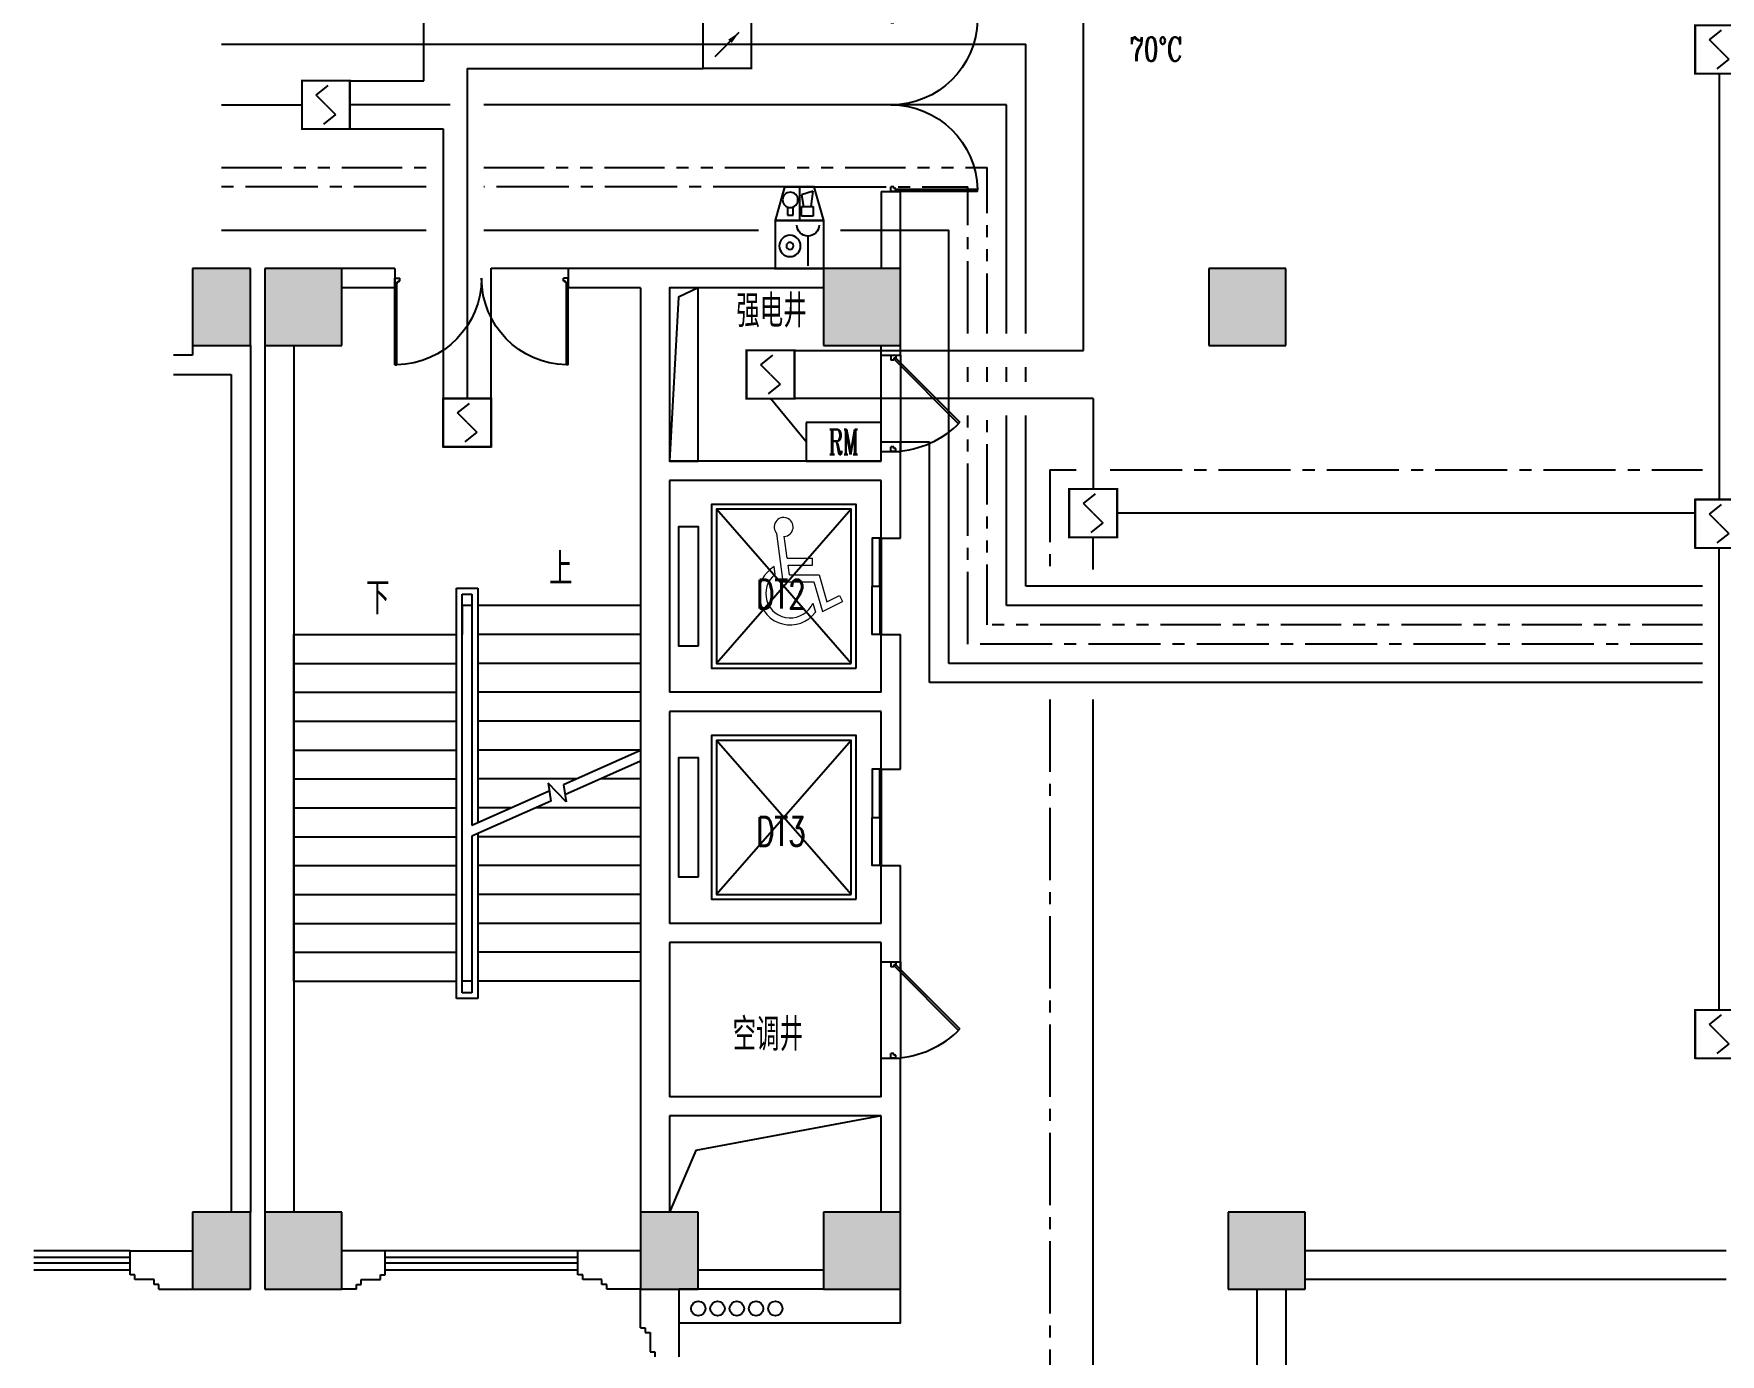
# Model space of a CAD drawing. Extents: x 190999 to 918899, y -200814 to 215286.
# Drawn here: x 686949 to 704460, y -2571 to 11142 of the extents above; entities that cross this region are included whole.
import ezdxf
from ezdxf.enums import TextEntityAlignment as Align

# ---------------------------------------------------------------- set-up
doc = ezdxf.new("R2010")
doc.units = 0
doc.header["$LTSCALE"] = 1000
doc.header["$MEASUREMENT"] = 0
for name, pattern in [('CENTER2', [1.125, 0.75, -0.125, 0.125, -0.125]), ('CONTINOUS', [0]), ('PHANTOM2', [1.25, 0.625, -0.125, 0.125, -0.125, 0.125, -0.125])]:
    doc.linetypes.add(name, pattern=pattern)
for name, color, linetype in [('00-EQUIP', 3, 'Continuous'), ('00-WIRE-4', 6, 'Continuous'), ('A-墙线', 2, 'Continuous'), ('A-外窗', 145, 'Continuous'), ('A-门', 167, 'Continuous'), ('COLUMN', 2, 'Continuous'), ('DIM_SYMB', 3, 'Continuous'), ('PUB_HATCH', 250, 'Continuous'), ('PUB_TEXT', 7, 'Continuous'), ('STAIR', 5, 'Continuous'), ('房间名称', 7, 'Continuous'), ('暖通-风-说明', 3, 'Continuous'), ('洞口线', 165, 'Continuous'), ('电井开洞', 97, 'Continuous'), ('雨水管', 151, 'Continuous')]:
    doc.layers.add(name, color=color, linetype=linetype)
doc.layers.add('1-3残疾人坐席', color=10, linetype='Continuous', lineweight=9)
doc.styles.add('_COMPLEX', font='COMPLEX.shx', dxfattribs={"width": 0.5})
doc.styles.add('_TCH_DIM', font='SIMPLEX', dxfattribs={"bigfont": 'GBCBIG'})
doc.styles.add('HZ-ZGBZ', font='romanc.shx', dxfattribs={"width": 0.65})
doc.styles.get("Standard").update_dxf_attribs({"font": 'simhei.ttf'})
doc.styles.add('XXK', font='romans.shx', dxfattribs={"width": 0.75, "bigfont": 'hzf.shx'})
doc.linetypes.add('4INE', pattern='A,1,-0.15,["4",XXK,S=0.3,R=0,X=-0.1,Y=-0.1],-0.25', length=1.4)
doc.linetypes.add('BIG-DLINE', pattern='A,1,-0.15,["D",XXK,S=0.2,R=0,X=-0.1,Y=-0.09],-0.2', length=1.35)

# ---------------------------------------------------------------- blocks, each defined once
blk = doc.blocks.new('m1800')
at = {"layer": 'A-墙线'}
for p, q in [((-900, -100), (-900, 100)), ((900, -100), (900, 100))]:
    blk.add_line(p, q, dxfattribs=at)
at = {"layer": 'A-门'}
for p, q in [((-900, 900), (-900, 0)), ((-900, 900), (-880, 900)), ((-880, 900), (-880, 50)), ((880, 900), (880, 50)), ((900, 900), (880, 900)), ((900, 900), (900, 0)), ((-900, 50), (-870, 50)), ((-900, 0), (-850, 0)), ((-870, 50), (-870, 30)), ((-870, 30), (-850, 30)), ((-850, 30), (-850, 0)), ((850, 30), (850, 0)), ((870, 30), (850, 30)), ((900, 0), (850, 0)), ((870, 50), (870, 30)), ((900, 50), (870, 50))]:
    blk.add_line(p, q, dxfattribs=at)
for centre, start, end in [((-900, 0), 0, 88.7267), ((900, 0), 91.2733, 180)]:
    blk.add_arc(centre, 900, start, end, dxfattribs=at)
blk = doc.blocks.new('wza')
at = {"layer": '1-3残疾人坐席', "linetype": 'CONTINOUS'}
for p, q in [((0, 0), (-66, 501)), ((40, 245), (10, 473)), ((40, 245), (302, 245)), ((302, 173), (302, 245)), ((-83, 80), (-94, 160)), ((0, 0), (318, 0)), ((63, 72), (50, 173)), ((50, 173), (302, 173)), ((63, 72), (372, 72)), ((372, 72), (452, -206)), ((318, 0), (407, -309)), ((452, -206), (583, -140)), ((583, -140), (615, -205)), ((307, -220), (334, -315)), ((407, -309), (615, -205))]:
    blk.add_line(p, q, dxfattribs=at)
for centre, radius, start, end in [((4, 570), 98.4, 273.7427, 224.6237), ((72, -121), 326, 120.5826, 323.3889), ((72, -121), 254, 127.7051, 337.0637)]:
    blk.add_arc(centre, radius, start, end, dxfattribs=at)
blk = doc.blocks.new('bfm01')
at = {"layer": 'A-墙线'}
for p, q in [((-200, 0), (0, 0)), ((-200, -1000), (0, -1000))]:
    blk.add_line(p, q, dxfattribs=at)
at = {"layer": 'A-门'}
for p, q in [((-200, -1000), (-200, 0)), ((-100, 0), (-100, -50)), ((-70, -50), (-100, -50)), ((-50, -30), (-70, -30)), ((-70, -30), (-70, -50)), ((-64, -44), (-50, -30)), ((-64, -44), (603, -711)), ((-50, 0), (-50, -30)), ((-50, -30), (617, -697)), ((0, 0), (0, -1000)), ((-70, -950), (-100, -950)), ((-100, -1000), (-100, -950)), ((-50, -1000), (-100, -1000)), ((-70, -970), (-70, -950)), ((-50, -970), (-70, -970)), ((-50, -1000), (-50, -970))]:
    blk.add_line(p, q, dxfattribs=at)
blk.add_arc((-100, 0), 1000, 272.866, 315.8103, dxfattribs=at)
blk = doc.blocks.new('_LINKPT1')
at = {"color": 0}
blk.add_line((0, 0), (0, 0), dxfattribs=at)
blk = doc.blocks.new('3S1KCGW2')
for p, q in [((0.5, 0.5), (-0.5, 0.5)), ((-0.5, 0.5), (-0.5, -0.5)), ((-0.2, 0.2), (0.05, 0.4)), ((0.5, -0.5), (0.5, 0.5)), ((0, 0), (-0.2, 0.2)), ((0, 0), (0.2, -0.2)), ((0.2, -0.2), (-0.05, -0.4)), ((-0.5, -0.5), (0.5, -0.5))]:
    blk.add_line(p, q)
at = {"const_width": 0.04, "flags": 128}
blk.add_lwpolyline([(-0.5, -0.5), (-0.5, 0.5), (0.5, 0.5), (0.5, -0.5)], close=True, dxfattribs=at)
at = {"xscale": 0.002, "yscale": 0.002, "zscale": 0.002}
for p in [(0, 0.5), (-0.5, 0), (0.5, 0), (0, -0.5)]:
    blk.add_blockref('_LINKPT1', p, dxfattribs=at)
at = {"flags": 9}
blk.add_attdef('A', (0, 0), '', height=0.00002, dxfattribs=at)
blk = doc.blocks.new('3T1W6ZCM')
for p, q in [((0.5, 0.5), (-0.5, 0.5)), ((-0.5, 0.5), (-0.5, -0.5)), ((0.5, -0.5), (0.5, 0.5)), ((-0.178, 0.172), (-0.178, -0.443)), ((-0.5, -0.5), (0.5, -0.5))]:
    blk.add_line(p, q)
at = {"const_width": 0.04}
blk.add_lwpolyline([(-0.5, 0.5), (-0.5, -0.5), (0.5, -0.5), (0.5, 0.5)], close=True, dxfattribs=at)
for radius in [0.222, 0.074]:
    blk.add_circle((0.197, -0.03), radius)
blk.add_arc((-0.178, 0.403), 0.231, 180, 0)
at = {"xscale": 0.002, "yscale": 0.002, "zscale": 0.002}
for p in [(0, 0.5), (-0.5, 0), (0.5, 0), (0, -0.5)]:
    blk.add_blockref('_LINKPT1', p, dxfattribs=at)
at = {"flags": 9}
blk.add_attdef('A', (0, 0), '', height=0.00002, dxfattribs=at)
blk = doc.blocks.new('6A2OE7N0')
for p, q in [((-0.3, 0.35), (-0.5, -0.35)), ((0.3, 0.35), (-0.3, 0.35)), ((-0.246, -0.061), (-0.286, 0.259)), ((-0.286, 0.259), (-0.046, 0.179)), ((-0.046, 0.179), (-0.086, -0.061)), ((0, 0.35), (0, -0.35)), ((0.5, -0.35), (0.3, 0.35)), ((-0.5, -0.35), (0.5, -0.35)), ((-0.286, -0.061), (-0.286, -0.261)), ((-0.046, -0.061), (-0.286, -0.061)), ((-0.286, -0.261), (-0.046, -0.261)), ((-0.046, -0.261), (-0.046, -0.061)), ((0.13, -0.244), (0.13, -0.072)), ((0.25, -0.244), (0.13, -0.244)), ((0.25, -0.072), (0.25, -0.244))]:
    blk.add_line(p, q)
at = {"const_width": 0.04, "flags": 128}
blk.add_lwpolyline([(-0.5, -0.35), (-0.3, 0.35), (0.3, 0.35), (0.5, -0.35)], close=True, dxfattribs=at)
blk.add_circle((0.19, 0.076), 0.16)
at = {"xscale": 0.002, "yscale": 0.002, "zscale": 0.002}
for p in [(-0.4, 0), (0, 0.35), (0.4, 0), (0, -0.35)]:
    blk.add_blockref('_LINKPT1', p, dxfattribs=at)
at = {"flags": 9}
blk.add_attdef('A', (0, 0), '', height=0.00002, dxfattribs=at)
blk = doc.blocks.new('3S2OQ2I8')
for p, q in [((-0.5, 0.5), (0.5, 0.5)), ((-0.5, -0.5), (-0.5, 0.5)), ((0.5, 0.5), (0.5, -0.5)), ((-0.25, -0.25), (0.25, 0.25)), ((0.5, -0.5), (-0.5, -0.5))]:
    blk.add_line(p, q)
at = {"const_width": 0.04, "flags": 128}
blk.add_lwpolyline([(-0.5, -0.5), (-0.5, 0.5), (0.5, 0.5), (0.5, -0.5)], close=True, dxfattribs=at)
blk.add_solid([(0.25, 0.25), (0.021, 0.097), (0.097, 0.029)])
at = {"xscale": 0.002, "yscale": 0.002, "zscale": 0.002}
for p in [(0, 0.5), (-0.5, 0), (0.5, 0), (0, -0.5)]:
    blk.add_blockref('_LINKPT1', p, dxfattribs=at)
at = {"flags": 9}
blk.add_attdef('A', (0, 0), '', height=0.00002, dxfattribs=at)
blk = doc.blocks.new('6A2DRK5Q')
for p, q in [((0.78, 0.4), (-0.78, 0.4)), ((-0.78, 0.4), (-0.78, -0.4)), ((0.78, -0.4), (0.78, 0.4)), ((-0.78, -0.4), (0.78, -0.4))]:
    blk.add_line(p, q)
at = {"xscale": 0.002, "yscale": 0.002, "zscale": 0.002}
for p in [(0, 0.4), (-0.78, 0), (0.78, 0), (0, -0.4)]:
    blk.add_blockref('_LINKPT1', p, dxfattribs=at)
at = {"style": '_COMPLEX', "width": 0.6, "flags": 8}
blk.add_attdef('$TEXT$', text='', height=0.52, dxfattribs=at).set_placement((0, 0), align=Align.MIDDLE_CENTER)
at = {"flags": 9}
blk.add_attdef('A', (0, 0), '', height=0.00002, dxfattribs=at)

msp = doc.modelspace()

# ---------------------------------------------------------------- hatches: boundary and pattern name
at = {"layer": 'PUB_HATCH'}
for points in [[(689198.5, 7903.7), (689198.5, 8703.7), (688598.5, 8703.7), (688598.5, 7903.7)], [(690148.5, 7903.7), (690148.5, 8703.7), (689348.5, 8703.7), (689348.5, 7903.7)], [(695948.5, 7903.7), (695948.5, 8703.7), (695148.5, 8703.7), (695148.5, 7903.7)], [(699948.5, 8703.7), (699148.5, 8703.7), (699148.5, 7903.7), (699948.5, 7903.7)], [(689198.5, -1896.3), (689198.5, -1096.3), (688598.5, -1096.3), (688598.5, -1896.3)], [(690148.5, -1896.3), (690148.5, -1096.3), (689348.5, -1096.3), (689348.5, -1896.3)], [(693848.5, -1896.3), (693848.5, -1096.3), (693248.5, -1096.3), (693248.5, -1896.3)], [(695948.5, -1896.3), (695948.5, -1096.3), (695148.5, -1096.3), (695148.5, -1896.3)], [(700148.5, -1896.3), (700148.5, -1096.3), (699348.5, -1096.3), (699348.5, -1896.3)]]:
    msp.add_hatch(color=256, dxfattribs=at).paths.add_polyline_path(points)

# ---------------------------------------------------------------- linework, layer by layer
at = {"layer": '00-WIRE-4'}
for p, q in [((697848.5, 7853.7), (697848.5, 16380)), ((690998.5, 10653.7), (690998.5, 12944)), ((691448.5, 10782.3), (691448.5, 7353.7)), ((691448.5, 10782.3), (693898.2, 10782.3)), ((704448.5, 10728.7), (704448.5, 6303.7)), ((690231.9, 10653.7), (690998.5, 10653.7)), ((688898.5, 10403.7), (689731.9, 10403.7)), ((691273.5, 10403.7), (690231.9, 10403.7)), ((697048.5, 10403.7), (691623.5, 10403.7)), ((697048.5, 8028.7), (697048.5, 10403.7)), ((690231.9, 10153.7), (691198.5, 10153.7)), ((691198.5, 10153.7), (691198.5, 7353.7)), ((691698.5, 8706.7), (694648.5, 8706.7)), ((691698.5, 7353.7), (691698.5, 8706.7)), ((694848.5, 7853.7), (697848.5, 7853.7)), ((697048.5, 7528.7), (697048.5, 7678.7)), ((697248.5, 7528.7), (697248.5, 7678.7)), ((694968.5, 6903.7), (694598.5, 7353.7)), ((697948.5, 7353.7), (694848.5, 7353.7)), ((697948.5, 7353.7), (697948.5, 6413.7)), ((697048.5, 5203.7), (697048.5, 7178.7)), ((704198.5, 6163.7), (698198.5, 6163.7)), ((697948.5, 5578.7), (697948.5, 5913.7)), ((704448.5, 1003.7), (704448.5, 5803.7)), ((704273.5, 5203.7), (697048.5, 5203.7)), ((697948.5, -5466.3), (697948.5, 4228.7))]:
    msp.add_line(p, q, dxfattribs=at)
at = {"layer": '00-WIRE-4', "linetype": 'BIG-DLINE'}
for p, q in [((688898.5, 11032.3), (697248.5, 11032.3)), ((697248.5, 8028.7), (697248.5, 11032.3)), ((697248.5, 5403.7), (697248.5, 7178.7)), ((704273.5, 5403.7), (697248.5, 5403.7))]:
    msp.add_line(p, q, dxfattribs=at)
at = {"layer": '00-WIRE-4', "linetype": 'PHANTOM2'}
for p, q in [((688898.5, 9753.7), (691023.5, 9753.7)), ((691623.5, 9753.7), (696848.5, 9753.7)), ((696848.5, 8028.7), (696848.5, 9753.7)), ((696848.5, 5003.7), (696848.5, 7178.7)), ((704273.5, 5003.7), (696848.5, 5003.7))]:
    msp.add_line(p, q, dxfattribs=at)
at = {"layer": '00-WIRE-4', "linetype": 'CENTER2'}
for p, q in [((691023.5, 9553.7), (688898.5, 9553.7)), ((694753.9, 9553.7), (691623.5, 9553.7)), ((695048.5, 9553.7), (696648.5, 9553.7)), ((696648.5, 8028.7), (696648.5, 9553.7)), ((696848.5, 7528.7), (696848.5, 7678.7)), ((696648.5, 4803.7), (696648.5, 7178.7)), ((697498.5, 6613.7), (697498.5, 5578.7)), ((697498.5, 6613.7), (697773.5, 6613.7)), ((698123.5, 6613.7), (704273.5, 6613.7)), ((704273.5, 4803.7), (696648.5, 4803.7)), ((697498.5, 4228.7), (697498.5, -3421.3))]:
    msp.add_line(p, q, dxfattribs=at)
at = {"layer": '00-WIRE-4', "linetype": '4INE'}
for p, q in [((688898.5, 9103.7), (691023.5, 9103.7)), ((691623.5, 9103.7), (694473.5, 9103.7)), ((695323.5, 9103.7), (696448.5, 9103.7)), ((696448.5, 4603.7), (696448.5, 9103.7)), ((696648.5, 7528.7), (696648.5, 7678.7)), ((695748.5, 6903.7), (696248.5, 6903.7)), ((696248.5, 4403.7), (696248.5, 6903.7)), ((704273.5, 4603.7), (696448.5, 4603.7)), ((704273.5, 4403.7), (696248.5, 4403.7))]:
    msp.add_line(p, q, dxfattribs=at)
at = {"layer": 'A-墙线'}
for p, q in [((695748.5, 9503.7), (695748.5, 8703.7)), ((695948.5, 8703.7), (695948.5, 9503.7)), ((690698.5, 8703.7), (690148.5, 8703.7)), ((695148.5, 8703.7), (692498.5, 8703.7)), ((690698.5, 8503.7), (690148.5, 8503.7)), ((693248.5, 8503.7), (692498.5, 8503.7)), ((693248.5, 8503.7), (693248.5, -1296.3)), ((695148.5, 8503.7), (693548.5, 8503.7)), ((693548.5, 8503.7), (693548.5, 6703.7)), ((688598.5, 7903.7), (688598.5, 7803.7)), ((689198.5, 7903.7), (689198.5, -1096.3)), ((689348.5, 7903.7), (689348.5, -1196.3)), ((689648.5, 7903.7), (689648.5, -1096.3)), ((695748.5, 7803.7), (695748.5, 7903.7)), ((695948.5, 7803.7), (695948.5, 7903.7)), ((688598.5, 7803.7), (688398.5, 7803.7)), ((688398.5, 7603.7), (688998.5, 7603.7)), ((688998.5, 7603.7), (688998.5, -1096.3)), ((695948.5, 5903.7), (695948.5, 6903.7)), ((695748.5, 6703.7), (693548.5, 6703.7)), ((695748.5, 6703.7), (695748.5, 6803.7)), ((693548.5, 6503.7), (693548.5, 4303.7)), ((695748.5, 6503.7), (693548.5, 6503.7)), ((695748.5, 5903.7), (695748.5, 6503.7)), ((695748.5, 5903.7), (695948.5, 5903.7)), ((695748.5, 4303.7), (695748.5, 4903.7)), ((695748.5, 4903.7), (695948.5, 4903.7)), ((695948.5, 3503.7), (695948.5, 4903.7)), ((695748.5, 4303.7), (693548.5, 4303.7)), ((693548.5, 4103.7), (693548.5, 1903.7)), ((695748.5, 4103.7), (693548.5, 4103.7)), ((695748.5, 3503.7), (695748.5, 4103.7)), ((695748.5, 3503.7), (695948.5, 3503.7)), ((695748.5, 1903.7), (695748.5, 2503.7)), ((695748.5, 2503.7), (695948.5, 2503.7)), ((695948.5, 1403.7), (695948.5, 2503.7)), ((695748.5, 1903.7), (693548.5, 1903.7)), ((693548.5, 1703.7), (693548.5, 103.7)), ((695748.5, 1703.7), (693548.5, 1703.7)), ((695748.5, 1503.7), (695748.5, 1703.7)), ((695748.5, 103.7), (695748.5, 503.7)), ((695948.5, -1096.3), (695948.5, 508.7)), ((695748.5, 103.7), (693548.5, 103.7)), ((693548.5, -96.3), (693548.5, -1096.3)), ((695748.5, -96.3), (693548.5, -96.3)), ((695748.5, -1096.3), (695748.5, -96.3)), ((687948.5, -1496.3), (688598.5, -1496.3)), ((687948.5, -1746.3), (687948.5, -1496.3)), ((690598.5, -1496.3), (690148.5, -1496.3)), ((690598.5, -1746.3), (690598.5, -1496.3)), ((693248.5, -1496.3), (692598.5, -1496.3)), ((692598.5, -1746.3), (692598.5, -1496.3)), ((687998.5, -1746.3), (687948.5, -1746.3)), ((687998.5, -1796.3), (687998.5, -1746.3)), ((690548.5, -1746.3), (690598.5, -1746.3)), ((690548.5, -1796.3), (690548.5, -1746.3)), ((692648.5, -1746.3), (692598.5, -1746.3)), ((692648.5, -1796.3), (692648.5, -1746.3)), ((695148.5, -1696.3), (693848.5, -1696.3)), ((688198.5, -1796.3), (687998.5, -1796.3)), ((688198.5, -1846.3), (688198.5, -1796.3)), ((688248.5, -1846.3), (688198.5, -1846.3)), ((688248.5, -1896.3), (688248.5, -1846.3)), ((688248.5, -1896.3), (688598.5, -1896.3)), ((690298.5, -1896.3), (690148.5, -1896.3)), ((690298.5, -1896.3), (690298.5, -1846.3)), ((690298.5, -1846.3), (690348.5, -1846.3)), ((690348.5, -1846.3), (690348.5, -1796.3)), ((690348.5, -1796.3), (690548.5, -1796.3)), ((692848.5, -1796.3), (692648.5, -1796.3)), ((692848.5, -1846.3), (692848.5, -1796.3)), ((692898.5, -1846.3), (692848.5, -1846.3)), ((692898.5, -1896.3), (692898.5, -1846.3)), ((693248.5, -1896.3), (692898.5, -1896.3)), ((693248.5, -2296.3), (693248.5, -1896.3)), ((695148.5, -1896.3), (693648.5, -1896.3)), ((693648.5, -2596.3), (693648.5, -1896.3)), ((693248.5, -2296.3), (693298.5, -2296.3)), ((693298.5, -2296.3), (693298.5, -2346.3)), ((693298.5, -2346.3), (693348.5, -2346.3)), ((693348.5, -2346.3), (693348.5, -2546.3)), ((693348.5, -2546.3), (693398.5, -2546.3)), ((693398.5, -2546.3), (693398.5, -2596.3))]:
    msp.add_line(p, q, dxfattribs=at)
at = {"layer": 'A-外窗'}
for p, q in [((687948.5, -1496.3), (686948.5, -1496.3)), ((687948.5, -1566.3), (686948.5, -1566.3)), ((692598.5, -1496.3), (690598.5, -1496.3)), ((692598.5, -1566.3), (690598.5, -1566.3)), ((687948.5, -1626.3), (686948.5, -1626.3)), ((687948.5, -1696.3), (686948.5, -1696.3)), ((692598.5, -1626.3), (690598.5, -1626.3)), ((692598.5, -1696.3), (690598.5, -1696.3))]:
    msp.add_line(p, q, dxfattribs=at)
at = {"layer": 'A-门'}
for p, q in [((695748.5, 5903.7), (695748.5, 4903.7)), ((695748.5, 3503.7), (695748.5, 2503.7))]:
    msp.add_line(p, q, dxfattribs=at)
for points in [[(695733.6, 5903.7), (695653.7, 5903.7), (695653.7, 5403.7), (695733.6, 5403.7)], [(695733.6, 4903.7), (695653.7, 4903.7), (695653.7, 5403.7), (695733.6, 5403.7)], [(695733.6, 3503.7), (695653.7, 3503.7), (695653.7, 3003.7), (695733.6, 3003.7)], [(695733.6, 2503.7), (695653.7, 2503.7), (695653.7, 3003.7), (695733.6, 3003.7)]]:
    msp.add_lwpolyline(points, close=True, dxfattribs=at)
at = {"layer": 'COLUMN'}
for p, q in [((689198.5, 8703.7), (688598.5, 8703.7)), ((688598.5, 8703.7), (688598.5, 7903.7)), ((689198.5, 7903.7), (689198.5, 8703.7)), ((690148.5, 8703.7), (689348.5, 8703.7)), ((689348.5, 8703.7), (689348.5, 7903.7)), ((690148.5, 7903.7), (690148.5, 8703.7)), ((695948.5, 8703.7), (695148.5, 8703.7)), ((695148.5, 8703.7), (695148.5, 7903.7)), ((695948.5, 7903.7), (695948.5, 8703.7)), ((699948.5, 8703.7), (699148.5, 8703.7)), ((699148.5, 8703.7), (699148.5, 7903.7)), ((699948.5, 7903.7), (699948.5, 8703.7)), ((688598.5, 7903.7), (689198.5, 7903.7)), ((689348.5, 7903.7), (690148.5, 7903.7)), ((695148.5, 7903.7), (695948.5, 7903.7)), ((699148.5, 7903.7), (699948.5, 7903.7)), ((689198.5, -1096.3), (688598.5, -1096.3)), ((688598.5, -1096.3), (688598.5, -1896.3)), ((689198.5, -1896.3), (689198.5, -1096.3)), ((690148.5, -1096.3), (689348.5, -1096.3)), ((689348.5, -1096.3), (689348.5, -1896.3)), ((690148.5, -1896.3), (690148.5, -1096.3)), ((693848.5, -1096.3), (693248.5, -1096.3)), ((693248.5, -1096.3), (693248.5, -1896.3)), ((693848.5, -1896.3), (693848.5, -1096.3)), ((695948.5, -1096.3), (695148.5, -1096.3)), ((695148.5, -1096.3), (695148.5, -1896.3)), ((695948.5, -1896.3), (695948.5, -1096.3)), ((700148.5, -1096.3), (699348.5, -1096.3)), ((699348.5, -1096.3), (699348.5, -1896.3)), ((700148.5, -1896.3), (700148.5, -1096.3)), ((688598.5, -1896.3), (689198.5, -1896.3)), ((689348.5, -1896.3), (690148.5, -1896.3)), ((693248.5, -1896.3), (693848.5, -1896.3)), ((695148.5, -1896.3), (695948.5, -1896.3)), ((699348.5, -1896.3), (700148.5, -1896.3))]:
    msp.add_line(p, q, dxfattribs=at)
at = {"layer": 'DIM_SYMB'}
for points in [[(692403.5, 5203.7, 0, 0, 0), (692403.5, 3703.7, 80, 0, 0), (692403.5, 3403.7, 0, 0, 0)], [(690493.9, 4903.7, 0, 0, 0), (690493.2, -46.7, 0, 0, 0), (692403.5, -46.7, 0, 0, 0), (692403.5, 2878.9, 80, 0, 0), (692403.5, 3178.9, 0, 0, 0)]]:
    msp.add_lwpolyline(points, format="xyseb", dxfattribs=at)
at = {"layer": 'STAIR'}
for p, q in [((695437, 6203.7), (694037, 4603.7)), ((695437, 4603.7), (694037, 6203.7)), ((691338.5, 1123.7), (691338.5, 5383.7)), ((691338.5, 5383.7), (691558.5, 5383.7)), ((691398.5, 1183.7), (691398.5, 5323.7)), ((691398.5, 5323.7), (691498.5, 5323.7)), ((691498.5, 5323.7), (691498.5, 2918.4)), ((691558.5, 5383.7), (691558.5, 2945.2)), ((691498.5, 5203.7), (691398.5, 5203.7)), ((691398.5, 5203.7), (691398.5, 4903.7)), ((691498.5, 5203.7), (691498.5, 2918.4)), ((693248.5, 5203.7), (691558.5, 5203.7)), ((693248.5, 5203.7), (693248.5, 3698.4)), ((689648.5, 1303.7), (689648.5, 4903.7)), ((689648.5, 4903.7), (691338.5, 4903.7)), ((691398.5, 1303.7), (691398.5, 4903.7)), ((693248.5, 4903.7), (691558.5, 4903.7)), ((689648.5, 4603.7), (691338.5, 4603.7)), ((693248.5, 4603.7), (691558.5, 4603.7)), ((689648.5, 4303.7), (691338.5, 4303.7)), ((693248.5, 4303.7), (691558.5, 4303.7)), ((689648.5, 4003.7), (691338.5, 4003.7)), ((693248.5, 4003.7), (691558.5, 4003.7)), ((689648.5, 3703.7), (691338.5, 3703.7)), ((693248.5, 3703.7), (691558.5, 3703.7)), ((693248.5, 3698.4), (692447.5, 3341.4)), ((695437, 3803.7), (694037, 2203.7)), ((695437, 2203.7), (694037, 3803.7)), ((693248.5, 3588.9), (692463.7, 3239.1)), ((693248.5, 3588.9), (693248.5, 1303.7)), ((689648.5, 3403.7), (691338.5, 3403.7)), ((692587.3, 3403.7), (691558.5, 3403.7)), ((692475.5, 3165.2), (692288.5, 3358.6)), ((692288.5, 3358.6), (692317.8, 3174.1)), ((692447.5, 3341.4), (692475.5, 3165.2)), ((693248.5, 3403.7), (692832.9, 3403.7)), ((692301.6, 3276.4), (691498.5, 2918.4)), ((692317.8, 3174.1), (691498.5, 2808.9)), ((689648.5, 3103.7), (691338.5, 3103.7)), ((691914.2, 3103.7), (691558.5, 3103.7)), ((693248.5, 3103.7), (692159.8, 3103.7)), ((689648.5, 2803.7), (691338.5, 2803.7)), ((691498.5, 2808.9), (691498.5, 1303.7)), ((691498.5, 2808.9), (691498.5, 1183.7)), ((691558.5, 2835.7), (691558.5, 1123.7)), ((693248.5, 2803.7), (691558.5, 2803.7)), ((689648.5, 2503.7), (691338.5, 2503.7)), ((693248.5, 2503.7), (691558.5, 2503.7)), ((689648.5, 2203.7), (691338.5, 2203.7)), ((693248.5, 2203.7), (691558.5, 2203.7)), ((689648.5, 1903.7), (691338.5, 1903.7)), ((693248.5, 1903.7), (691558.5, 1903.7)), ((689648.5, 1603.7), (691338.5, 1603.7)), ((693248.5, 1603.7), (691558.5, 1603.7)), ((689648.5, 1303.7), (691338.5, 1303.7)), ((691498.5, 1303.7), (691398.5, 1303.7)), ((693248.5, 1303.7), (691558.5, 1303.7)), ((691558.5, 1123.7), (691338.5, 1123.7)), ((691498.5, 1183.7), (691398.5, 1183.7)), ((704520.6, -1496.3), (700148.5, -1496.3)), ((699648.5, -1896.3), (699648.5, -8096.3)), ((699948.5, -1896.3), (699948.5, -8096.3)), ((704520.6, -1796.3), (700148.5, -1796.3))]:
    msp.add_line(p, q, dxfattribs=at)
for points in [[(695487, 4553.7), (695487, 6253.7), (693987, 6253.7), (693987, 4553.7)], [(695437, 4603.7), (695437, 6203.7), (694037, 6203.7), (694037, 4603.7)], [(693852, 4785.8), (693852, 6021.6), (693641.9, 6021.6), (693641.9, 4785.8)], [(695487, 2153.7), (695487, 3853.7), (693987, 3853.7), (693987, 2153.7)], [(695437, 2203.7), (695437, 3803.7), (694037, 3803.7), (694037, 2203.7)], [(693852, 2385.8), (693852, 3621.6), (693641.9, 3621.6), (693641.9, 2385.8)]]:
    msp.add_lwpolyline(points, close=True, dxfattribs=at)
at = {"layer": '洞口线'}
msp.add_lwpolyline([(695748.5, -96.3), (693824.5, -454.9), (693548.5, -1096.3)], dxfattribs=at)
at = {"layer": '电井开洞', "color": 4}
msp.add_lwpolyline([(693848.5, 8503.7), (693548.5, 8503.7), (693548.5, 6703.7), (693848.5, 6703.7)], close=True, dxfattribs=at)
at = {"layer": '电井开洞'}
msp.add_lwpolyline([(693848.5, 8503.7), (693643.2, 8405.1), (693548.5, 6703.7)], dxfattribs=at)
at = {"layer": '雨水管'}
msp.add_lwpolyline([(693648.5, -2246.3), (695948.5, -2246.3), (695948.5, -1896.3)], dxfattribs=at)
for centre in [(693848.5, -2096.3), (694048.5, -2096.3), (694248.5, -2096.3), (694448.5, -2096.3), (694648.5, -2096.3)]:
    msp.add_circle(centre, 75, dxfattribs=at)

# ---------------------------------------------------------------- block references
msp.add_blockref('wza', (694731, 5449.8))
at = {"layer": '00-EQUIP', "yscale": 500, "zscale": 500}
for name, p, xscale in [('3S2OQ2I8', (694148.2, 11032.3), 500), ('3S1KCGW2', (689981.9, 10403.7), 500), ('6A2OE7N0', (694898.5, 9378.7), -500), ('3T1W6ZCM', (694898.5, 8953.7), -500), ('3S1KCGW2', (694598.5, 7603.7), 500), ('3S1KCGW2', (691448.5, 7103.7), 500), ('3S1KCGW2', (697948.5, 6163.7), 500)]:
    msp.add_blockref(name, p, dxfattribs=dict(at, xscale=xscale))
at = {"layer": '00-EQUIP', "xscale": 500, "yscale": 500, "zscale": 500, "rotation": 180}
for p in [(704448.5, 10978.7), (704448.5, 6053.7), (704448.5, 753.7)]:
    msp.add_blockref('3S1KCGW2', p, dxfattribs=at)
at = {"layer": '00-EQUIP', "xscale": 500, "yscale": 500, "zscale": 500}
msp.add_blockref('6A2DRK5Q', (695358.5, 6903.7), dxfattribs=at).add_auto_attribs({'$TEXT$': 'RM'})
at = {"layer": 'A-门', "xscale": -1}
for p, rotation in [((695848.5, 10403.7), 270), ((691598.5, 8603.7), 180)]:
    msp.add_blockref('m1800', p, dxfattribs=dict(at, rotation=rotation))
at = {"layer": 'A-门'}
for p in [(695948.5, 7803.7), (695948.5, 1503.7)]:
    msp.add_blockref('bfm01', p, dxfattribs=at)

# ---------------------------------------------------------------- texts
at = {"layer": 'PUB_TEXT', "style": '_TCH_DIM'}
for s, p in [('上', (692299.3, 5413.7)), ('下', (690398.9, 5113.7))]:
    msp.add_text(s, height=337.6, dxfattribs=at).set_placement(p)
at = {"layer": '房间名称', "style": '_TCH_DIM'}
for s, p in [('强电井', (694243.4, 8094.8)), ('空调井', (694205.8, 580.6))]:
    msp.add_text(s, height=337.59, dxfattribs=at).set_placement(p)
at = {"layer": '房间名称', "style": '_TCH_DIM', "width": 0.705882}
for s, p in [('DT2', (694450.2, 5173.3)), ('DT3', (694450.2, 2710.1))]:
    msp.add_text(s, height=297.5, dxfattribs=at).set_placement(p)
at = {"layer": '暖通-风-说明', "style": 'HZ-ZGBZ', "width": 0.7}
msp.add_text('70%%dC', height=250, dxfattribs=at).set_placement((698326, 10856.7))

doc.saveas('drawing.dxf')
